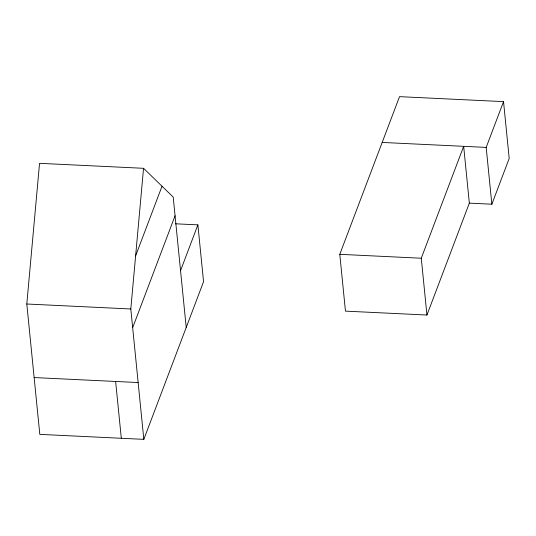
<?xml version="1.0" encoding="UTF-8"?>
<svg xmlns="http://www.w3.org/2000/svg" width="536" height="536" viewBox="0 0 536 536"><rect width="100%" height="100%" fill="white"/><g stroke="black" fill="none" stroke-linecap="round" stroke-linejoin="round"><path stroke-width="0.8" d="M175.419 223.793L197.885 224.865L203.559 281.675L143.816 439.353L39.811 434.374L26.8 304.006L39.543 163.326L143.548 168.304L173.202 197.081L186.213 327.449M143.816 439.353L130.804 308.984L143.548 168.304M135.608 255.906L162.013 186.227M132.667 327.657L175.064 215.76M180.545 270.647L197.885 224.865M339.784 254.325L399.528 96.648L503.532 101.626L509.2 158.435L491.854 204.209L469.342 203.137L426.944 315.034L345.459 311.135L339.784 254.325L421.276 258.225L463.673 146.328L469.342 203.137M491.854 204.209L486.185 147.407L503.532 101.626M382.181 142.429L486.185 147.407M26.8 304.006L130.804 308.984M34.143 377.565L138.147 382.543M421.276 258.225L426.944 315.034M115.635 381.465L121.304 438.274"/></g></svg>
